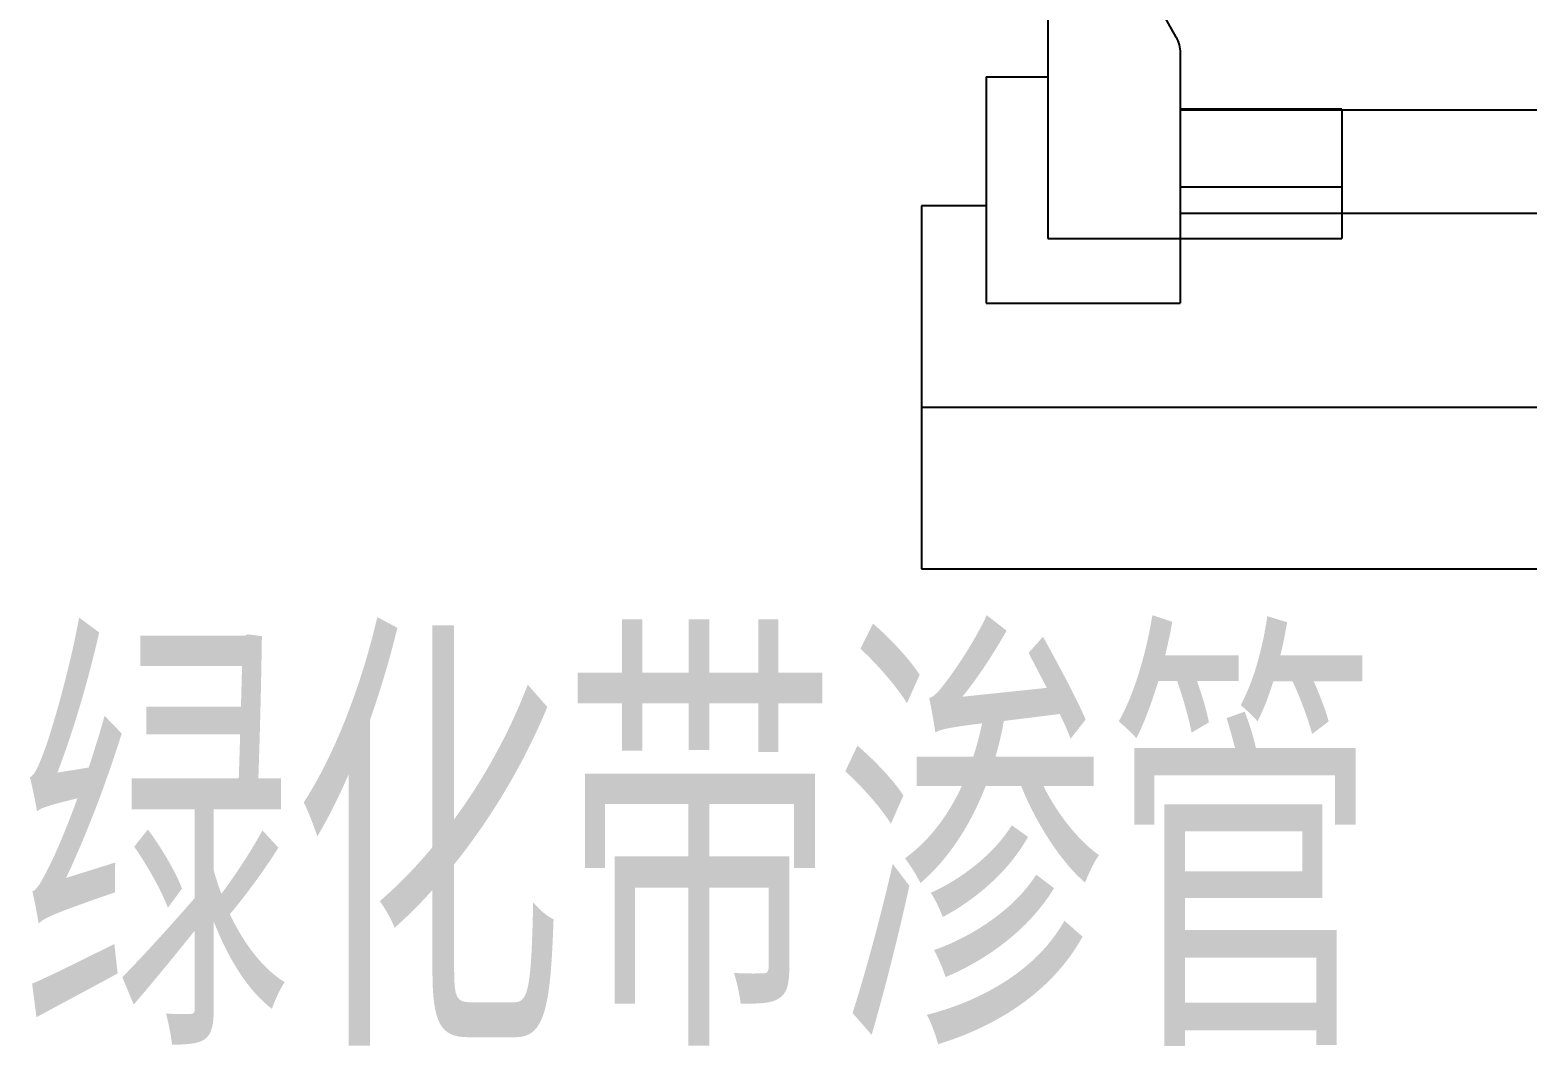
# Model space of a CAD drawing. Extents: x -1568 to -728, y -1287 to -990.
# Drawn here: x -1352.16 to -1340.59, y -1221.49 to -1213.64 of the extents above; entities that cross this region are included whole.
import ezdxf

# ---------------------------------------------------------------- set-up
doc = ezdxf.new("R2010")
doc.units = 0
doc.header["$LTSCALE"] = 5
doc.layers.get('0').update_dxf_attribs({"linetype": 'CONTINUOUS'})
doc.layers.add('PP-COM', color=7, linetype='CONTINUOUS')
doc.layers.add('文字', color=7, linetype='CONTINUOUS')
doc.styles.get("Standard").update_dxf_attribs({"font": 'simplex1.shx', "width": 0.7, "bigfont": 'hztxt.shx'})

# ---------------------------------------------------------------- blocks, each defined once
blk = doc.blocks.new('cs2')
for p, q in [((4730.588, 1071.789), (4730.136, 1071.789)), ((4730.588, 1071.789), (4730.588, 1069.539)), ((4729.919, 1071.662), (4729.598, 1071.096)), ((4729.565, 1070.973), (4729.565, 1069.039)), ((4730.588, 1069.539), (4729.565, 1069.539))]:
    blk.add_line(p, q)
for centre, start, end in [((4730.136, 1071.539), 90, 150.42), ((4729.815, 1070.973), 150.42, 180)]:
    blk.add_arc(centre, 0.25, start, end)
blk.add_point((4730.18, 1071.789))

msp = doc.modelspace()

# ---------------------------------------------------------------- linework, layer by layer
for p, q in [((-1344.7689, -1214.00097), (-1344.29167, -1214.00097)), ((-1344.7689, -1214.00097), (-1344.7689, -1215.75097)), ((-1343.2689, -1214.25097), (-1343.2689, -1215.55097)), ((-1342.0189, -1214.25097), (-1343.2689, -1214.25097)), ((-1343.2689, -1214.25505), (-1304.60013, -1214.25505)), ((-1342.0189, -1214.25097), (-1342.0189, -1214.40097)), ((-1342.0189, -1214.25097), (-1342.0189, -1214.45097)), ((-1342.0189, -1214.25097), (-1342.0189, -1214.85097)), ((-1342.0189, -1214.45097), (-1342.0189, -1214.65097)), ((-1342.0189, -1214.65097), (-1342.0189, -1215.20097)), ((-1342.0189, -1214.75097), (-1342.0189, -1215.05097)), ((-1343.2689, -1214.85097), (-1342.0189, -1214.85097)), ((-1342.0189, -1214.85097), (-1342.0189, -1215.25097)), ((-1344.7689, -1214.99798), (-1345.27003, -1214.99798)), ((-1345.27003, -1214.99798), (-1345.27003, -1217.80505)), ((-1343.2689, -1215.05505), (-1285.7689, -1215.05505)), ((-1342.0189, -1215.05097), (-1342.0189, -1215.25097)), ((-1343.2689, -1215.25097), (-1342.0189, -1215.25097)), ((-1344.7689, -1215.75097), (-1343.2689, -1215.75097)), ((-1345.27003, -1216.55505), (-1304.59857, -1216.55505)), ((-1343.2689, -1216.55505), (-1302.04071, -1216.55505)), ((-1345.27003, -1217.80505), (-1304.59857, -1217.80505))]:
    msp.add_line(p, q)
at = {"linetype": 'Continuous'}
for p, q in [((-1343.2689, -1214.25097), (-1343.2689, -1214.25097)), ((-1343.2689, -1214.85097), (-1343.2689, -1214.85097)), ((-1343.2689, -1215.35097), (-1343.2689, -1215.35097))]:
    msp.add_line(p, q, dxfattribs=at)

# ---------------------------------------------------------------- block references
at = {"layer": 'PP-COM', "xscale": -1}
msp.add_blockref('cs2', (3386.29606, -2284.78999), dxfattribs=at)

# ---------------------------------------------------------------- texts
at = {"layer": '文字', "width": 0.7}
msp.add_text('绿化带渗管', height=3, dxfattribs=at).set_placement((-1352.23468, -1221.48923))

doc.saveas('drawing.dxf')
